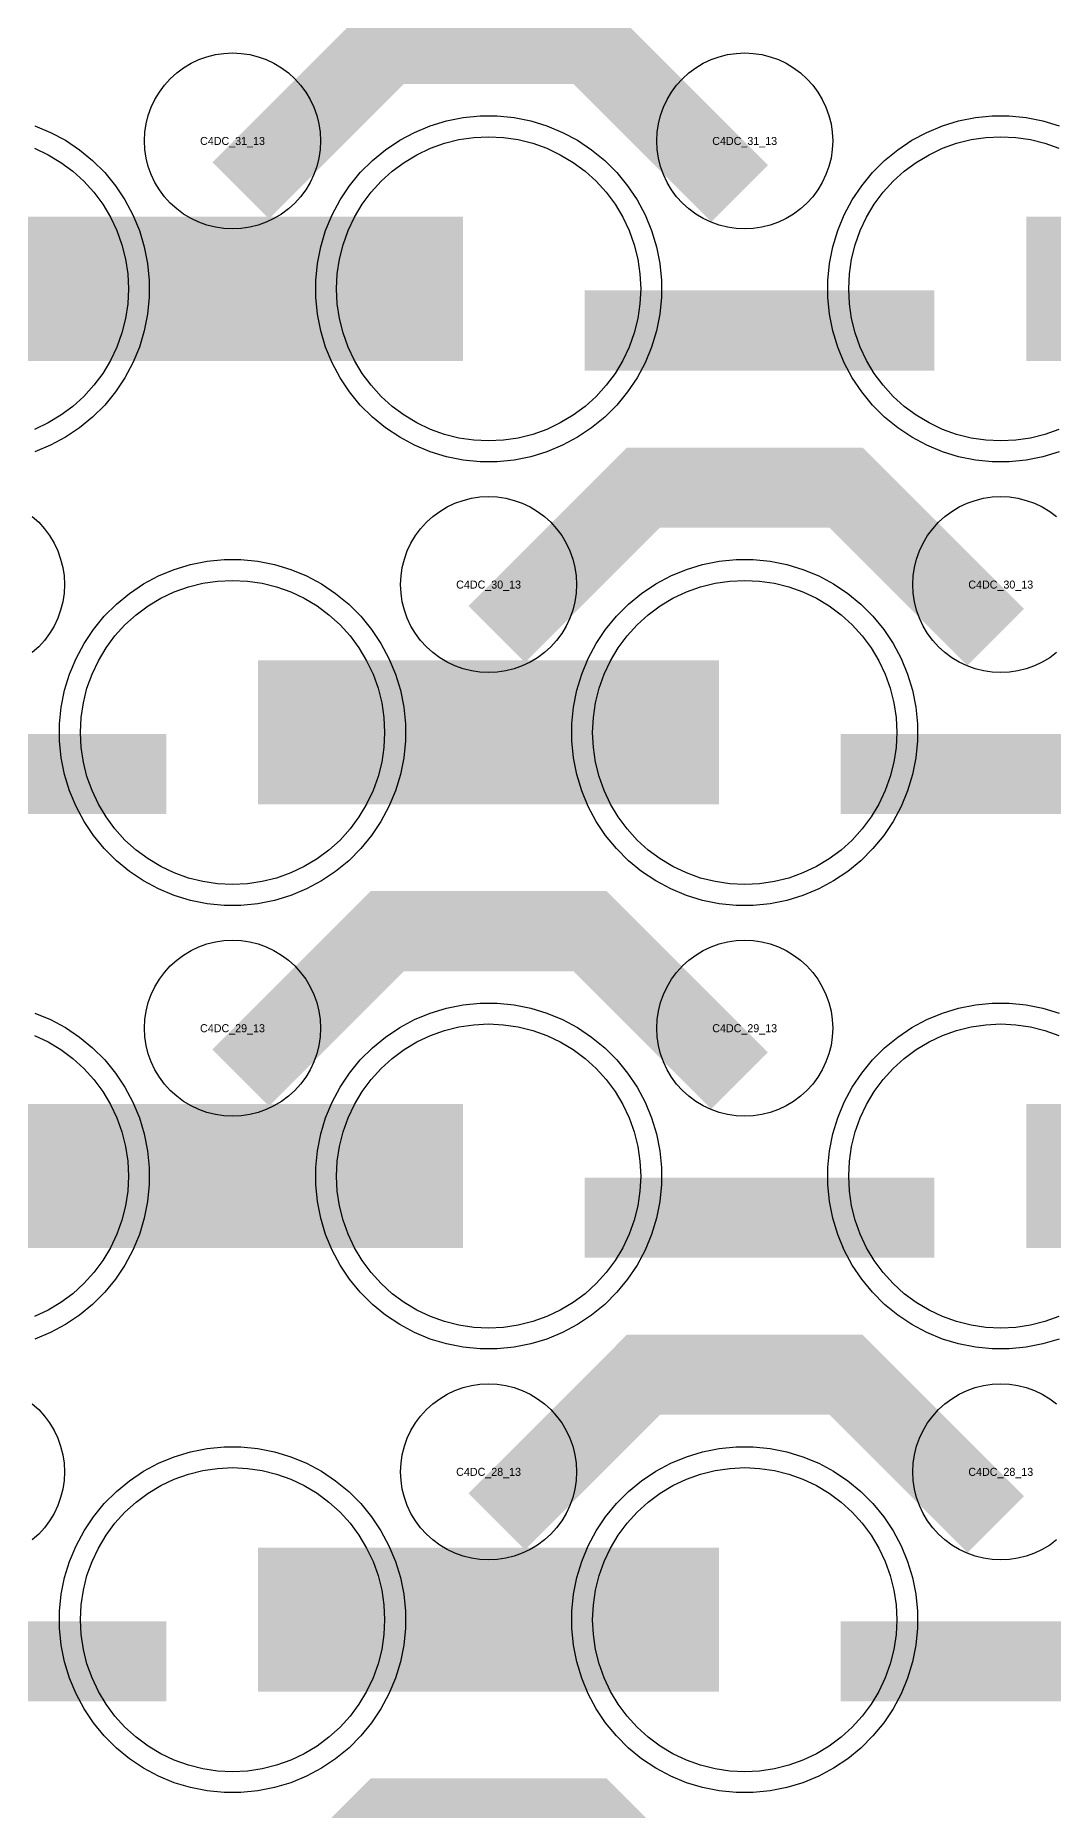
# Model space of a CAD drawing. Extents: x -11880 to 11880, y -14992 to 14992.
# Drawn here: x -7902 to -7584, y -11019 to -10465 of the extents above; entities that cross this region are included whole.
import ezdxf
from ezdxf.enums import TextEntityAlignment as Align

# ---------------------------------------------------------------- set-up
doc = ezdxf.new("R2010")
doc.units = 0
doc.header["$MEASUREMENT"] = 0
for name, color, linetype in [('GDS_775_DT_237', 138, 'CONTINUOUS'), ('RDL1_FS', 34, 'CONTINUOUS'), ('RDL_BS', 160, 'CONTINUOUS')]:
    doc.layers.add(name, color=color, linetype=linetype)

msp = doc.modelspace()

# ---------------------------------------------------------------- linework, layer by layer
at = {"layer": 'RDL1_FS', "color": 240, "true_color": 0xed1f24}
for points in [[(-7901.819, -10500.188), (-7897.605, -10502.18), (-7893.605, -10504.578), (-7889.86, -10507.356), (-7886.406, -10510.486), (-7883.276, -10513.94), (-7880.498, -10517.685), (-7878.1, -10521.685), (-7876.108, -10525.899), (-7874.536, -10530.289), (-7873.404, -10534.812), (-7872.72, -10539.423), (-7872.491, -10544.08), (-7872.72, -10548.737), (-7873.404, -10553.348), (-7874.536, -10557.871), (-7876.108, -10562.261), (-7878.1, -10566.475), (-7880.498, -10570.475), (-7883.276, -10574.22), (-7886.406, -10577.674), (-7889.86, -10580.804), (-7893.605, -10583.582), (-7897.605, -10585.98), (-7901.819, -10587.972)], [(-7581.819, -10587.972), (-7586.209, -10589.544), (-7590.732, -10590.676), (-7595.343, -10591.36), (-7600, -10591.589), (-7604.657, -10591.36), (-7609.268, -10590.676), (-7613.791, -10589.544), (-7618.181, -10587.972), (-7622.395, -10585.98), (-7626.395, -10583.582), (-7630.14, -10580.804), (-7633.594, -10577.674), (-7636.724, -10574.22), (-7639.502, -10570.475), (-7641.9, -10566.475), (-7643.892, -10562.261), (-7645.464, -10557.871), (-7646.596, -10553.348), (-7647.28, -10548.737), (-7647.509, -10544.08), (-7647.28, -10539.423), (-7646.596, -10534.812), (-7645.464, -10530.289), (-7643.892, -10525.899), (-7641.9, -10521.685), (-7639.502, -10517.685), (-7636.724, -10513.94), (-7633.594, -10510.486), (-7630.14, -10507.356), (-7626.395, -10504.578), (-7622.395, -10502.18), (-7618.181, -10500.188), (-7613.791, -10498.616), (-7609.268, -10497.484), (-7604.657, -10496.8), (-7600, -10496.571), (-7595.343, -10496.8), (-7590.732, -10497.484), (-7586.209, -10498.616), (-7581.819, -10500.188)]]:
    msp.add_lwpolyline(points, dxfattribs=at)
for points in [[(-7760, -10591.589), (-7764.657, -10591.36), (-7769.268, -10590.676), (-7773.791, -10589.544), (-7778.181, -10587.972), (-7782.395, -10585.98), (-7786.395, -10583.582), (-7790.14, -10580.804), (-7793.594, -10577.674), (-7796.724, -10574.22), (-7799.502, -10570.475), (-7801.9, -10566.475), (-7803.892, -10562.261), (-7805.464, -10557.871), (-7806.596, -10553.348), (-7807.28, -10548.737), (-7807.509, -10544.08), (-7807.28, -10539.423), (-7806.596, -10534.812), (-7805.464, -10530.289), (-7803.892, -10525.899), (-7801.9, -10521.685), (-7799.502, -10517.685), (-7796.724, -10513.94), (-7793.594, -10510.486), (-7790.14, -10507.356), (-7786.395, -10504.578), (-7782.395, -10502.18), (-7778.181, -10500.188), (-7773.791, -10498.616), (-7769.268, -10497.484), (-7764.657, -10496.8), (-7760, -10496.571), (-7755.343, -10496.8), (-7750.732, -10497.484), (-7746.209, -10498.616), (-7741.819, -10500.188), (-7737.605, -10502.18), (-7733.605, -10504.578), (-7729.86, -10507.356), (-7726.406, -10510.486), (-7723.276, -10513.94), (-7720.498, -10517.685), (-7718.1, -10521.685), (-7716.108, -10525.899), (-7714.536, -10530.289), (-7713.404, -10534.812), (-7712.72, -10539.423), (-7712.491, -10544.08), (-7712.72, -10548.737), (-7713.404, -10553.348), (-7714.536, -10557.871), (-7716.108, -10562.261), (-7718.1, -10566.475), (-7720.498, -10570.475), (-7723.276, -10574.22), (-7726.406, -10577.674), (-7729.86, -10580.804), (-7733.605, -10583.582), (-7737.605, -10585.98), (-7741.819, -10587.972), (-7746.209, -10589.544), (-7750.732, -10590.676), (-7755.343, -10591.36)], [(-7840, -11007.279), (-7844.657, -11007.05), (-7849.268, -11006.366), (-7853.791, -11005.234), (-7858.181, -11003.662), (-7862.395, -11001.67), (-7866.395, -10999.272), (-7870.14, -10996.494), (-7873.594, -10993.364), (-7876.724, -10989.91), (-7879.502, -10986.165), (-7881.9, -10982.165), (-7883.892, -10977.951), (-7885.464, -10973.561), (-7886.596, -10969.038), (-7887.28, -10964.427), (-7887.509, -10959.77), (-7887.28, -10955.113), (-7886.596, -10950.502), (-7885.464, -10945.979), (-7883.892, -10941.589), (-7881.9, -10937.375), (-7879.502, -10933.375), (-7876.724, -10929.63), (-7873.594, -10926.176), (-7870.14, -10923.046), (-7866.395, -10920.268), (-7862.395, -10917.87), (-7858.181, -10915.878), (-7853.791, -10914.306), (-7849.268, -10913.174), (-7844.657, -10912.49), (-7840, -10912.261), (-7835.343, -10912.49), (-7830.732, -10913.174), (-7826.209, -10914.306), (-7821.819, -10915.878), (-7817.605, -10917.87), (-7813.605, -10920.268), (-7809.86, -10923.046), (-7806.406, -10926.176), (-7803.276, -10929.63), (-7800.498, -10933.375), (-7798.1, -10937.375), (-7796.108, -10941.589), (-7794.536, -10945.979), (-7793.404, -10950.502), (-7792.72, -10955.113), (-7792.491, -10959.77), (-7792.72, -10964.427), (-7793.404, -10969.038), (-7794.536, -10973.561), (-7796.108, -10977.951), (-7798.1, -10982.165), (-7800.498, -10986.165), (-7803.276, -10989.91), (-7806.406, -10993.364), (-7809.86, -10996.494), (-7813.605, -10999.272), (-7817.605, -11001.67), (-7821.819, -11003.662), (-7826.209, -11005.234), (-7830.732, -11006.366), (-7835.343, -11007.05)], [(-7680, -11007.279), (-7684.657, -11007.05), (-7689.268, -11006.366), (-7693.791, -11005.234), (-7698.181, -11003.662), (-7702.395, -11001.67), (-7706.395, -10999.272), (-7710.14, -10996.494), (-7713.594, -10993.364), (-7716.724, -10989.91), (-7719.502, -10986.165), (-7721.9, -10982.165), (-7723.892, -10977.951), (-7725.464, -10973.561), (-7726.596, -10969.038), (-7727.28, -10964.427), (-7727.509, -10959.77), (-7727.28, -10955.113), (-7726.596, -10950.502), (-7725.464, -10945.979), (-7723.892, -10941.589), (-7721.9, -10937.375), (-7719.502, -10933.375), (-7716.724, -10929.63), (-7713.594, -10926.176), (-7710.14, -10923.046), (-7706.395, -10920.268), (-7702.395, -10917.87), (-7698.181, -10915.878), (-7693.791, -10914.306), (-7689.268, -10913.174), (-7684.657, -10912.49), (-7680, -10912.261), (-7675.343, -10912.49), (-7670.732, -10913.174), (-7666.209, -10914.306), (-7661.819, -10915.878), (-7657.605, -10917.87), (-7653.605, -10920.268), (-7649.86, -10923.046), (-7646.406, -10926.176), (-7643.276, -10929.63), (-7640.498, -10933.375), (-7638.1, -10937.375), (-7636.108, -10941.589), (-7634.536, -10945.979), (-7633.404, -10950.502), (-7632.72, -10955.113), (-7632.491, -10959.77), (-7632.72, -10964.427), (-7633.404, -10969.038), (-7634.536, -10973.561), (-7636.108, -10977.951), (-7638.1, -10982.165), (-7640.498, -10986.165), (-7643.276, -10989.91), (-7646.406, -10993.364), (-7649.86, -10996.494), (-7653.605, -10999.272), (-7657.605, -11001.67), (-7661.819, -11003.662), (-7666.209, -11005.234), (-7670.732, -11006.366), (-7675.343, -11007.05)]]:
    msp.add_lwpolyline(points, close=True, dxfattribs=at)
for points in [[(-7911.998, -10544.08, 45, 45, 0), (-7839.998, -10544.08, 45, 45, 0)], [(-7839.998, -10544.08, 45, 45, 0), (-7767.998, -10544.08, 45, 45, 0)], [(-7591.998, -10544.08, 45, 45, 0), (-7519.998, -10544.08, 45, 45, 0)], [(-7831.998, -10959.77, 45, 45, 0), (-7759.998, -10959.77, 45, 45, 0)], [(-7759.998, -10959.77, 45, 45, 0), (-7687.998, -10959.77, 45, 45, 0)]]:
    msp.add_lwpolyline(points, format="xyseb", dxfattribs=at)
at = {"layer": 'RDL1_FS'}
for points in [[(-7840, -10730.149), (-7844.657, -10729.92), (-7849.268, -10729.236), (-7853.791, -10728.104), (-7858.181, -10726.532), (-7862.395, -10724.54), (-7866.395, -10722.142), (-7870.14, -10719.364), (-7873.594, -10716.234), (-7876.724, -10712.78), (-7879.502, -10709.035), (-7881.9, -10705.035), (-7883.892, -10700.821), (-7885.464, -10696.431), (-7886.596, -10691.908), (-7887.28, -10687.297), (-7887.509, -10682.64), (-7887.28, -10677.983), (-7886.596, -10673.372), (-7885.464, -10668.849), (-7883.892, -10664.459), (-7881.9, -10660.245), (-7879.502, -10656.245), (-7876.724, -10652.5), (-7873.594, -10649.046), (-7870.14, -10645.916), (-7866.395, -10643.138), (-7862.395, -10640.74), (-7858.181, -10638.748), (-7853.791, -10637.176), (-7849.268, -10636.044), (-7844.657, -10635.36), (-7840, -10635.131), (-7835.343, -10635.36), (-7830.732, -10636.044), (-7826.209, -10637.176), (-7821.819, -10638.748), (-7817.605, -10640.74), (-7813.605, -10643.138), (-7809.86, -10645.916), (-7806.406, -10649.046), (-7803.276, -10652.5), (-7800.498, -10656.245), (-7798.1, -10660.245), (-7796.108, -10664.459), (-7794.536, -10668.849), (-7793.404, -10673.372), (-7792.72, -10677.983), (-7792.491, -10682.64), (-7792.72, -10687.297), (-7793.404, -10691.908), (-7794.536, -10696.431), (-7796.108, -10700.821), (-7798.1, -10705.035), (-7800.498, -10709.035), (-7803.276, -10712.78), (-7806.406, -10716.234), (-7809.86, -10719.364), (-7813.605, -10722.142), (-7817.605, -10724.54), (-7821.819, -10726.532), (-7826.209, -10728.104), (-7830.732, -10729.236), (-7835.343, -10729.92)], [(-7680, -10730.149), (-7684.657, -10729.92), (-7689.268, -10729.236), (-7693.791, -10728.104), (-7698.181, -10726.532), (-7702.395, -10724.54), (-7706.395, -10722.142), (-7710.14, -10719.364), (-7713.594, -10716.234), (-7716.724, -10712.78), (-7719.502, -10709.035), (-7721.9, -10705.035), (-7723.892, -10700.821), (-7725.464, -10696.431), (-7726.596, -10691.908), (-7727.28, -10687.297), (-7727.509, -10682.64), (-7727.28, -10677.983), (-7726.596, -10673.372), (-7725.464, -10668.849), (-7723.892, -10664.459), (-7721.9, -10660.245), (-7719.502, -10656.245), (-7716.724, -10652.5), (-7713.594, -10649.046), (-7710.14, -10645.916), (-7706.395, -10643.138), (-7702.395, -10640.74), (-7698.181, -10638.748), (-7693.791, -10637.176), (-7689.268, -10636.044), (-7684.657, -10635.36), (-7680, -10635.131), (-7675.343, -10635.36), (-7670.732, -10636.044), (-7666.209, -10637.176), (-7661.819, -10638.748), (-7657.605, -10640.74), (-7653.605, -10643.138), (-7649.86, -10645.916), (-7646.406, -10649.046), (-7643.276, -10652.5), (-7640.498, -10656.245), (-7638.1, -10660.245), (-7636.108, -10664.459), (-7634.536, -10668.849), (-7633.404, -10673.372), (-7632.72, -10677.983), (-7632.491, -10682.64), (-7632.72, -10687.297), (-7633.404, -10691.908), (-7634.536, -10696.431), (-7636.108, -10700.821), (-7638.1, -10705.035), (-7640.498, -10709.035), (-7643.276, -10712.78), (-7646.406, -10716.234), (-7649.86, -10719.364), (-7653.605, -10722.142), (-7657.605, -10724.54), (-7661.819, -10726.532), (-7666.209, -10728.104), (-7670.732, -10729.236), (-7675.343, -10729.92)], [(-7760, -10868.714), (-7764.657, -10868.485), (-7769.268, -10867.801), (-7773.791, -10866.669), (-7778.181, -10865.097), (-7782.395, -10863.105), (-7786.395, -10860.707), (-7790.14, -10857.929), (-7793.594, -10854.799), (-7796.724, -10851.345), (-7799.502, -10847.6), (-7801.9, -10843.6), (-7803.892, -10839.386), (-7805.464, -10834.996), (-7806.596, -10830.473), (-7807.28, -10825.862), (-7807.509, -10821.205), (-7807.28, -10816.548), (-7806.596, -10811.937), (-7805.464, -10807.414), (-7803.892, -10803.024), (-7801.9, -10798.81), (-7799.502, -10794.81), (-7796.724, -10791.065), (-7793.594, -10787.611), (-7790.14, -10784.481), (-7786.395, -10781.703), (-7782.395, -10779.305), (-7778.181, -10777.313), (-7773.791, -10775.741), (-7769.268, -10774.609), (-7764.657, -10773.925), (-7760, -10773.696), (-7755.343, -10773.925), (-7750.732, -10774.609), (-7746.209, -10775.741), (-7741.819, -10777.313), (-7737.605, -10779.305), (-7733.605, -10781.703), (-7729.86, -10784.481), (-7726.406, -10787.611), (-7723.276, -10791.065), (-7720.498, -10794.81), (-7718.1, -10798.81), (-7716.108, -10803.024), (-7714.536, -10807.414), (-7713.404, -10811.937), (-7712.72, -10816.548), (-7712.491, -10821.205), (-7712.72, -10825.862), (-7713.404, -10830.473), (-7714.536, -10834.996), (-7716.108, -10839.386), (-7718.1, -10843.6), (-7720.498, -10847.6), (-7723.276, -10851.345), (-7726.406, -10854.799), (-7729.86, -10857.929), (-7733.605, -10860.707), (-7737.605, -10863.105), (-7741.819, -10865.097), (-7746.209, -10866.669), (-7750.732, -10867.801), (-7755.343, -10868.485)]]:
    msp.add_lwpolyline(points, close=True, dxfattribs=at)
for points in [[(-7831.998, -10682.64, 45, 45, 0), (-7759.998, -10682.64, 45, 45, 0)], [(-7759.998, -10682.64, 45, 45, 0), (-7687.998, -10682.64, 45, 45, 0)], [(-7911.998, -10821.205, 45, 45, 0), (-7839.998, -10821.205, 45, 45, 0)], [(-7839.998, -10821.205, 45, 45, 0), (-7767.998, -10821.205, 45, 45, 0)], [(-7591.998, -10821.205, 45, 45, 0), (-7519.998, -10821.205, 45, 45, 0)]]:
    msp.add_lwpolyline(points, format="xyseb", dxfattribs=at)
for points in [[(-7901.819, -10777.313), (-7897.605, -10779.305), (-7893.605, -10781.703), (-7889.86, -10784.481), (-7886.406, -10787.611), (-7883.276, -10791.065), (-7880.498, -10794.81), (-7878.1, -10798.81), (-7876.108, -10803.024), (-7874.536, -10807.414), (-7873.404, -10811.937), (-7872.72, -10816.548), (-7872.491, -10821.205), (-7872.72, -10825.862), (-7873.404, -10830.473), (-7874.536, -10834.996), (-7876.108, -10839.386), (-7878.1, -10843.6), (-7880.498, -10847.6), (-7883.276, -10851.345), (-7886.406, -10854.799), (-7889.86, -10857.929), (-7893.605, -10860.707), (-7897.605, -10863.105), (-7901.819, -10865.097)], [(-7581.819, -10865.097), (-7586.209, -10866.669), (-7590.732, -10867.801), (-7595.343, -10868.485), (-7600, -10868.714), (-7604.657, -10868.485), (-7609.268, -10867.801), (-7613.791, -10866.669), (-7618.181, -10865.097), (-7622.395, -10863.105), (-7626.395, -10860.707), (-7630.14, -10857.929), (-7633.594, -10854.799), (-7636.724, -10851.345), (-7639.502, -10847.6), (-7641.9, -10843.6), (-7643.892, -10839.386), (-7645.464, -10834.996), (-7646.596, -10830.473), (-7647.28, -10825.862), (-7647.509, -10821.205), (-7647.28, -10816.548), (-7646.596, -10811.937), (-7645.464, -10807.414), (-7643.892, -10803.024), (-7641.9, -10798.81), (-7639.502, -10794.81), (-7636.724, -10791.065), (-7633.594, -10787.611), (-7630.14, -10784.481), (-7626.395, -10781.703), (-7622.395, -10779.305), (-7618.181, -10777.313), (-7613.791, -10775.741), (-7609.268, -10774.609), (-7604.657, -10773.925), (-7600, -10773.696), (-7595.343, -10773.925), (-7590.732, -10774.609), (-7586.209, -10775.741), (-7581.819, -10777.313)]]:
    msp.add_lwpolyline(points, dxfattribs=at)
at = {"layer": 'RDL_BS'}
for points in [[(-7837.438, -10513.394, 25, 25, 0), (-7791.623, -10467.579, 25, 25, 0), (-7758.07, -10467.579, 25, 25, 0)], [(-7681.599, -10514.293, 25, 25, 0), (-7728.313, -10467.579, 25, 25, 0), (-7758.071, -10467.579, 25, 25, 0)], [(-7757.438, -10651.954, 25, 25, 0), (-7711.623, -10606.139, 25, 25, 0), (-7678.07, -10606.139, 25, 25, 0)], [(-7601.599, -10652.853, 25, 25, 0), (-7648.313, -10606.139, 25, 25, 0), (-7678.071, -10606.139, 25, 25, 0)], [(-7969.984, -10695.653, 25, 25, 0), (-7860.719, -10695.653, 25, 25, 0)], [(-7649.984, -10695.653, 25, 25, 0), (-7540.719, -10695.653, 25, 25, 0)], [(-7837.438, -10790.519, 25, 25, 0), (-7791.623, -10744.704, 25, 25, 0), (-7758.07, -10744.704, 25, 25, 0)], [(-7681.599, -10791.418, 25, 25, 0), (-7728.313, -10744.704, 25, 25, 0), (-7758.071, -10744.704, 25, 25, 0)], [(-7729.984, -10834.218, 25, 25, 0), (-7620.719, -10834.218, 25, 25, 0)], [(-7757.438, -10929.084, 25, 25, 0), (-7711.623, -10883.269, 25, 25, 0), (-7678.07, -10883.269, 25, 25, 0)], [(-7601.599, -10929.983, 25, 25, 0), (-7648.313, -10883.269, 25, 25, 0), (-7678.071, -10883.269, 25, 25, 0)], [(-7837.438, -11067.649, 25, 25, 0), (-7791.623, -11021.834, 25, 25, 0), (-7758.07, -11021.834, 25, 25, 0)], [(-7681.599, -11068.548, 25, 25, 0), (-7728.313, -11021.834, 25, 25, 0), (-7758.071, -11021.834, 25, 25, 0)]]:
    msp.add_lwpolyline(points, format="xyseb", dxfattribs=at)
for points in [[(-7840, -10525.386), (-7842.693, -10525.254), (-7845.365, -10524.858), (-7847.984, -10524.201), (-7850.519, -10523.294), (-7852.956, -10522.142), (-7855.28, -10520.749), (-7857.443, -10519.146), (-7859.442, -10517.334), (-7861.254, -10515.335), (-7862.857, -10513.172), (-7864.25, -10510.848), (-7865.402, -10508.411), (-7866.309, -10505.876), (-7866.966, -10503.257), (-7867.362, -10500.585), (-7867.494, -10497.892), (-7867.362, -10495.199), (-7866.966, -10492.527), (-7866.309, -10489.908), (-7865.402, -10487.373), (-7864.25, -10484.936), (-7862.857, -10482.612), (-7861.254, -10480.449), (-7859.442, -10478.45), (-7857.443, -10476.638), (-7855.28, -10475.035), (-7852.956, -10473.642), (-7850.519, -10472.49), (-7847.984, -10471.583), (-7845.365, -10470.926), (-7842.693, -10470.53), (-7840, -10470.398), (-7837.307, -10470.53), (-7834.635, -10470.926), (-7832.016, -10471.583), (-7829.481, -10472.49), (-7827.044, -10473.642), (-7824.72, -10475.035), (-7822.557, -10476.638), (-7820.558, -10478.45), (-7818.746, -10480.449), (-7817.143, -10482.612), (-7815.75, -10484.936), (-7814.598, -10487.373), (-7813.691, -10489.908), (-7813.034, -10492.527), (-7812.638, -10495.199), (-7812.506, -10497.892), (-7812.638, -10500.585), (-7813.034, -10503.257), (-7813.691, -10505.876), (-7814.598, -10508.411), (-7815.75, -10510.848), (-7817.143, -10513.172), (-7818.746, -10515.335), (-7820.558, -10517.334), (-7822.557, -10519.146), (-7824.72, -10520.749), (-7827.044, -10522.142), (-7829.481, -10523.294), (-7832.016, -10524.201), (-7834.635, -10524.858), (-7837.307, -10525.254)], [(-7680, -10525.386), (-7682.693, -10525.254), (-7685.365, -10524.858), (-7687.984, -10524.201), (-7690.519, -10523.294), (-7692.956, -10522.142), (-7695.28, -10520.749), (-7697.443, -10519.146), (-7699.442, -10517.334), (-7701.254, -10515.335), (-7702.857, -10513.172), (-7704.25, -10510.848), (-7705.402, -10508.411), (-7706.309, -10505.876), (-7706.966, -10503.257), (-7707.362, -10500.585), (-7707.494, -10497.892), (-7707.362, -10495.199), (-7706.966, -10492.527), (-7706.309, -10489.908), (-7705.402, -10487.373), (-7704.25, -10484.936), (-7702.857, -10482.612), (-7701.254, -10480.449), (-7699.442, -10478.45), (-7697.443, -10476.638), (-7695.28, -10475.035), (-7692.956, -10473.642), (-7690.519, -10472.49), (-7687.984, -10471.583), (-7685.365, -10470.926), (-7682.693, -10470.53), (-7680, -10470.398), (-7677.307, -10470.53), (-7674.635, -10470.926), (-7672.016, -10471.583), (-7669.481, -10472.49), (-7667.044, -10473.642), (-7664.72, -10475.035), (-7662.557, -10476.638), (-7660.558, -10478.45), (-7658.746, -10480.449), (-7657.143, -10482.612), (-7655.75, -10484.936), (-7654.598, -10487.373), (-7653.691, -10489.908), (-7653.034, -10492.527), (-7652.638, -10495.199), (-7652.506, -10497.892), (-7652.638, -10500.585), (-7653.034, -10503.257), (-7653.691, -10505.876), (-7654.598, -10508.411), (-7655.75, -10510.848), (-7657.143, -10513.172), (-7658.746, -10515.335), (-7660.558, -10517.334), (-7662.557, -10519.146), (-7664.72, -10520.749), (-7667.044, -10522.142), (-7669.481, -10523.294), (-7672.016, -10524.201), (-7674.635, -10524.858), (-7677.307, -10525.254)], [(-7760, -10663.946), (-7762.693, -10663.814), (-7765.365, -10663.418), (-7767.984, -10662.761), (-7770.519, -10661.854), (-7772.956, -10660.702), (-7775.28, -10659.309), (-7777.443, -10657.706), (-7779.442, -10655.894), (-7781.254, -10653.895), (-7782.857, -10651.732), (-7784.25, -10649.408), (-7785.402, -10646.971), (-7786.309, -10644.436), (-7786.966, -10641.817), (-7787.362, -10639.145), (-7787.494, -10636.452), (-7787.362, -10633.759), (-7786.966, -10631.087), (-7786.309, -10628.468), (-7785.402, -10625.933), (-7784.25, -10623.496), (-7782.857, -10621.172), (-7781.254, -10619.009), (-7779.442, -10617.01), (-7777.443, -10615.198), (-7775.28, -10613.595), (-7772.956, -10612.202), (-7770.519, -10611.05), (-7767.984, -10610.143), (-7765.365, -10609.486), (-7762.693, -10609.09), (-7760, -10608.958), (-7757.307, -10609.09), (-7754.635, -10609.486), (-7752.016, -10610.143), (-7749.481, -10611.05), (-7747.044, -10612.202), (-7744.72, -10613.595), (-7742.557, -10615.198), (-7740.558, -10617.01), (-7738.746, -10619.009), (-7737.143, -10621.172), (-7735.75, -10623.496), (-7734.598, -10625.933), (-7733.691, -10628.468), (-7733.034, -10631.087), (-7732.638, -10633.759), (-7732.506, -10636.452), (-7732.638, -10639.145), (-7733.034, -10641.817), (-7733.691, -10644.436), (-7734.598, -10646.971), (-7735.75, -10649.408), (-7737.143, -10651.732), (-7738.746, -10653.895), (-7740.558, -10655.894), (-7742.557, -10657.706), (-7744.72, -10659.309), (-7747.044, -10660.702), (-7749.481, -10661.854), (-7752.016, -10662.761), (-7754.635, -10663.418), (-7757.307, -10663.814)], [(-7842.644, -10736.64), (-7847.938, -10736.123), (-7853.165, -10735.077), (-7858.205, -10733.546), (-7863.115, -10731.515), (-7867.777, -10729.023), (-7872.191, -10726.076), (-7876.292, -10722.714), (-7880.074, -10718.932), (-7883.436, -10714.831), (-7886.383, -10710.417), (-7888.875, -10705.755), (-7890.906, -10700.845), (-7892.437, -10695.805), (-7893.483, -10690.578), (-7894, -10685.284), (-7894, -10679.996), (-7893.483, -10674.702), (-7892.437, -10669.475), (-7890.906, -10664.435), (-7888.875, -10659.525), (-7886.383, -10654.863), (-7883.436, -10650.449), (-7880.074, -10646.348), (-7876.292, -10642.566), (-7872.191, -10639.204), (-7867.777, -10636.257), (-7863.115, -10633.765), (-7858.205, -10631.734), (-7853.165, -10630.203), (-7847.938, -10629.157), (-7842.644, -10628.64), (-7837.356, -10628.64), (-7832.062, -10629.157), (-7826.835, -10630.203), (-7821.795, -10631.734), (-7816.885, -10633.765), (-7812.223, -10636.257), (-7807.809, -10639.204), (-7803.708, -10642.566), (-7799.926, -10646.348), (-7796.564, -10650.449), (-7793.617, -10654.863), (-7791.125, -10659.525), (-7789.094, -10664.435), (-7787.563, -10669.475), (-7786.517, -10674.702), (-7786, -10679.996), (-7786, -10685.284), (-7786.517, -10690.578), (-7787.563, -10695.805), (-7789.094, -10700.845), (-7791.125, -10705.755), (-7793.617, -10710.417), (-7796.564, -10714.831), (-7799.926, -10718.932), (-7803.708, -10722.714), (-7807.809, -10726.076), (-7812.223, -10729.023), (-7816.885, -10731.515), (-7821.795, -10733.546), (-7826.835, -10735.077), (-7832.062, -10736.123), (-7837.356, -10736.64)], [(-7682.644, -10736.64), (-7687.938, -10736.123), (-7693.165, -10735.077), (-7698.205, -10733.546), (-7703.115, -10731.515), (-7707.777, -10729.023), (-7712.191, -10726.076), (-7716.292, -10722.714), (-7720.074, -10718.932), (-7723.436, -10714.831), (-7726.383, -10710.417), (-7728.875, -10705.755), (-7730.906, -10700.845), (-7732.437, -10695.805), (-7733.483, -10690.578), (-7734, -10685.284), (-7734, -10679.996), (-7733.483, -10674.702), (-7732.437, -10669.475), (-7730.906, -10664.435), (-7728.875, -10659.525), (-7726.383, -10654.863), (-7723.436, -10650.449), (-7720.074, -10646.348), (-7716.292, -10642.566), (-7712.191, -10639.204), (-7707.777, -10636.257), (-7703.115, -10633.765), (-7698.205, -10631.734), (-7693.165, -10630.203), (-7687.938, -10629.157), (-7682.644, -10628.64), (-7677.356, -10628.64), (-7672.062, -10629.157), (-7666.835, -10630.203), (-7661.795, -10631.734), (-7656.885, -10633.765), (-7652.223, -10636.257), (-7647.809, -10639.204), (-7643.708, -10642.566), (-7639.926, -10646.348), (-7636.564, -10650.449), (-7633.617, -10654.863), (-7631.125, -10659.525), (-7629.094, -10664.435), (-7627.563, -10669.475), (-7626.517, -10674.702), (-7626, -10679.996), (-7626, -10685.284), (-7626.517, -10690.578), (-7627.563, -10695.805), (-7629.094, -10700.845), (-7631.125, -10705.755), (-7633.617, -10710.417), (-7636.564, -10714.831), (-7639.926, -10718.932), (-7643.708, -10722.714), (-7647.809, -10726.076), (-7652.223, -10729.023), (-7656.885, -10731.515), (-7661.795, -10733.546), (-7666.835, -10735.077), (-7672.062, -10736.123), (-7677.356, -10736.64)], [(-7840, -10802.511), (-7842.693, -10802.379), (-7845.365, -10801.983), (-7847.984, -10801.326), (-7850.519, -10800.419), (-7852.956, -10799.267), (-7855.28, -10797.874), (-7857.443, -10796.271), (-7859.442, -10794.459), (-7861.254, -10792.46), (-7862.857, -10790.297), (-7864.25, -10787.973), (-7865.402, -10785.536), (-7866.309, -10783.001), (-7866.966, -10780.382), (-7867.362, -10777.71), (-7867.494, -10775.017), (-7867.362, -10772.324), (-7866.966, -10769.652), (-7866.309, -10767.033), (-7865.402, -10764.498), (-7864.25, -10762.061), (-7862.857, -10759.737), (-7861.254, -10757.574), (-7859.442, -10755.575), (-7857.443, -10753.763), (-7855.28, -10752.16), (-7852.956, -10750.767), (-7850.519, -10749.615), (-7847.984, -10748.708), (-7845.365, -10748.051), (-7842.693, -10747.655), (-7840, -10747.523), (-7837.307, -10747.655), (-7834.635, -10748.051), (-7832.016, -10748.708), (-7829.481, -10749.615), (-7827.044, -10750.767), (-7824.72, -10752.16), (-7822.557, -10753.763), (-7820.558, -10755.575), (-7818.746, -10757.574), (-7817.143, -10759.737), (-7815.75, -10762.061), (-7814.598, -10764.498), (-7813.691, -10767.033), (-7813.034, -10769.652), (-7812.638, -10772.324), (-7812.506, -10775.017), (-7812.638, -10777.71), (-7813.034, -10780.382), (-7813.691, -10783.001), (-7814.598, -10785.536), (-7815.75, -10787.973), (-7817.143, -10790.297), (-7818.746, -10792.46), (-7820.558, -10794.459), (-7822.557, -10796.271), (-7824.72, -10797.874), (-7827.044, -10799.267), (-7829.481, -10800.419), (-7832.016, -10801.326), (-7834.635, -10801.983), (-7837.307, -10802.379)], [(-7680, -10802.511), (-7682.693, -10802.379), (-7685.365, -10801.983), (-7687.984, -10801.326), (-7690.519, -10800.419), (-7692.956, -10799.267), (-7695.28, -10797.874), (-7697.443, -10796.271), (-7699.442, -10794.459), (-7701.254, -10792.46), (-7702.857, -10790.297), (-7704.25, -10787.973), (-7705.402, -10785.536), (-7706.309, -10783.001), (-7706.966, -10780.382), (-7707.362, -10777.71), (-7707.494, -10775.017), (-7707.362, -10772.324), (-7706.966, -10769.652), (-7706.309, -10767.033), (-7705.402, -10764.498), (-7704.25, -10762.061), (-7702.857, -10759.737), (-7701.254, -10757.574), (-7699.442, -10755.575), (-7697.443, -10753.763), (-7695.28, -10752.16), (-7692.956, -10750.767), (-7690.519, -10749.615), (-7687.984, -10748.708), (-7685.365, -10748.051), (-7682.693, -10747.655), (-7680, -10747.523), (-7677.307, -10747.655), (-7674.635, -10748.051), (-7672.016, -10748.708), (-7669.481, -10749.615), (-7667.044, -10750.767), (-7664.72, -10752.16), (-7662.557, -10753.763), (-7660.558, -10755.575), (-7658.746, -10757.574), (-7657.143, -10759.737), (-7655.75, -10762.061), (-7654.598, -10764.498), (-7653.691, -10767.033), (-7653.034, -10769.652), (-7652.638, -10772.324), (-7652.506, -10775.017), (-7652.638, -10777.71), (-7653.034, -10780.382), (-7653.691, -10783.001), (-7654.598, -10785.536), (-7655.75, -10787.973), (-7657.143, -10790.297), (-7658.746, -10792.46), (-7660.558, -10794.459), (-7662.557, -10796.271), (-7664.72, -10797.874), (-7667.044, -10799.267), (-7669.481, -10800.419), (-7672.016, -10801.326), (-7674.635, -10801.983), (-7677.307, -10802.379)], [(-7762.644, -10875.205), (-7767.938, -10874.688), (-7773.165, -10873.642), (-7778.205, -10872.111), (-7783.115, -10870.08), (-7787.777, -10867.588), (-7792.191, -10864.641), (-7796.292, -10861.279), (-7800.074, -10857.497), (-7803.436, -10853.396), (-7806.383, -10848.982), (-7808.875, -10844.32), (-7810.906, -10839.41), (-7812.437, -10834.37), (-7813.483, -10829.143), (-7814, -10823.849), (-7814, -10818.561), (-7813.483, -10813.267), (-7812.437, -10808.04), (-7810.906, -10803), (-7808.875, -10798.09), (-7806.383, -10793.428), (-7803.436, -10789.014), (-7800.074, -10784.913), (-7796.292, -10781.131), (-7792.191, -10777.769), (-7787.777, -10774.822), (-7783.115, -10772.33), (-7778.205, -10770.299), (-7773.165, -10768.768), (-7767.938, -10767.722), (-7762.644, -10767.205), (-7757.356, -10767.205), (-7752.062, -10767.722), (-7746.835, -10768.768), (-7741.795, -10770.299), (-7736.885, -10772.33), (-7732.223, -10774.822), (-7727.809, -10777.769), (-7723.708, -10781.131), (-7719.926, -10784.913), (-7716.564, -10789.014), (-7713.617, -10793.428), (-7711.125, -10798.09), (-7709.094, -10803), (-7707.563, -10808.04), (-7706.517, -10813.267), (-7706, -10818.561), (-7706, -10823.849), (-7706.517, -10829.143), (-7707.563, -10834.37), (-7709.094, -10839.41), (-7711.125, -10844.32), (-7713.617, -10848.982), (-7716.564, -10853.396), (-7719.926, -10857.497), (-7723.708, -10861.279), (-7727.809, -10864.641), (-7732.223, -10867.588), (-7736.885, -10870.08), (-7741.795, -10872.111), (-7746.835, -10873.642), (-7752.062, -10874.688), (-7757.356, -10875.205)], [(-7760, -10941.076), (-7762.693, -10940.944), (-7765.365, -10940.548), (-7767.984, -10939.891), (-7770.519, -10938.984), (-7772.956, -10937.832), (-7775.28, -10936.439), (-7777.443, -10934.836), (-7779.442, -10933.024), (-7781.254, -10931.025), (-7782.857, -10928.862), (-7784.25, -10926.538), (-7785.402, -10924.101), (-7786.309, -10921.566), (-7786.966, -10918.947), (-7787.362, -10916.275), (-7787.494, -10913.582), (-7787.362, -10910.889), (-7786.966, -10908.217), (-7786.309, -10905.598), (-7785.402, -10903.063), (-7784.25, -10900.626), (-7782.857, -10898.302), (-7781.254, -10896.139), (-7779.442, -10894.14), (-7777.443, -10892.328), (-7775.28, -10890.725), (-7772.956, -10889.332), (-7770.519, -10888.18), (-7767.984, -10887.273), (-7765.365, -10886.616), (-7762.693, -10886.22), (-7760, -10886.088), (-7757.307, -10886.22), (-7754.635, -10886.616), (-7752.016, -10887.273), (-7749.481, -10888.18), (-7747.044, -10889.332), (-7744.72, -10890.725), (-7742.557, -10892.328), (-7740.558, -10894.14), (-7738.746, -10896.139), (-7737.143, -10898.302), (-7735.75, -10900.626), (-7734.598, -10903.063), (-7733.691, -10905.598), (-7733.034, -10908.217), (-7732.638, -10910.889), (-7732.506, -10913.582), (-7732.638, -10916.275), (-7733.034, -10918.947), (-7733.691, -10921.566), (-7734.598, -10924.101), (-7735.75, -10926.538), (-7737.143, -10928.862), (-7738.746, -10931.025), (-7740.558, -10933.024), (-7742.557, -10934.836), (-7744.72, -10936.439), (-7747.044, -10937.832), (-7749.481, -10938.984), (-7752.016, -10939.891), (-7754.635, -10940.548), (-7757.307, -10940.944)]]:
    msp.add_lwpolyline(points, close=True, dxfattribs=at)
at = {"layer": 'RDL_BS', "color": 240, "true_color": 0xed1f24}
for points in [[(-7901.795, -10493.174), (-7896.885, -10495.205), (-7892.223, -10497.697), (-7887.809, -10500.644), (-7883.708, -10504.006), (-7879.926, -10507.788), (-7876.564, -10511.889), (-7873.617, -10516.303), (-7871.125, -10520.965), (-7869.094, -10525.875), (-7867.563, -10530.915), (-7866.517, -10536.142), (-7866, -10541.436), (-7866, -10546.724), (-7866.517, -10552.018), (-7867.563, -10557.245), (-7869.094, -10562.285), (-7871.125, -10567.195), (-7873.617, -10571.857), (-7876.564, -10576.271), (-7879.926, -10580.372), (-7883.708, -10584.154), (-7887.809, -10587.516), (-7892.223, -10590.463), (-7896.885, -10592.955), (-7901.795, -10594.986)], [(-7581.795, -10594.986), (-7586.835, -10596.517), (-7592.062, -10597.563), (-7597.356, -10598.08), (-7602.644, -10598.08), (-7607.938, -10597.563), (-7613.165, -10596.517), (-7618.205, -10594.986), (-7623.115, -10592.955), (-7627.777, -10590.463), (-7632.191, -10587.516), (-7636.292, -10584.154), (-7640.074, -10580.372), (-7643.436, -10576.271), (-7646.383, -10571.857), (-7648.875, -10567.195), (-7650.906, -10562.285), (-7652.437, -10557.245), (-7653.483, -10552.018), (-7654, -10546.724), (-7654, -10541.436), (-7653.483, -10536.142), (-7652.437, -10530.915), (-7650.906, -10525.875), (-7648.875, -10520.965), (-7646.383, -10516.303), (-7643.436, -10511.889), (-7640.074, -10507.788), (-7636.292, -10504.006), (-7632.191, -10500.644), (-7627.777, -10497.697), (-7623.115, -10495.205), (-7618.205, -10493.174), (-7613.165, -10491.643), (-7607.938, -10490.597), (-7602.644, -10490.08), (-7597.356, -10490.08), (-7592.062, -10490.597), (-7586.835, -10491.643), (-7581.795, -10493.174)]]:
    msp.add_lwpolyline(points, dxfattribs=at)
for points in [[(-7762.644, -10598.08), (-7767.938, -10597.563), (-7773.165, -10596.517), (-7778.205, -10594.986), (-7783.115, -10592.955), (-7787.777, -10590.463), (-7792.191, -10587.516), (-7796.292, -10584.154), (-7800.074, -10580.372), (-7803.436, -10576.271), (-7806.383, -10571.857), (-7808.875, -10567.195), (-7810.906, -10562.285), (-7812.437, -10557.245), (-7813.483, -10552.018), (-7814, -10546.724), (-7814, -10541.436), (-7813.483, -10536.142), (-7812.437, -10530.915), (-7810.906, -10525.875), (-7808.875, -10520.965), (-7806.383, -10516.303), (-7803.436, -10511.889), (-7800.074, -10507.788), (-7796.292, -10504.006), (-7792.191, -10500.644), (-7787.777, -10497.697), (-7783.115, -10495.205), (-7778.205, -10493.174), (-7773.165, -10491.643), (-7767.938, -10490.597), (-7762.644, -10490.08), (-7757.356, -10490.08), (-7752.062, -10490.597), (-7746.835, -10491.643), (-7741.795, -10493.174), (-7736.885, -10495.205), (-7732.223, -10497.697), (-7727.809, -10500.644), (-7723.708, -10504.006), (-7719.926, -10507.788), (-7716.564, -10511.889), (-7713.617, -10516.303), (-7711.125, -10520.965), (-7709.094, -10525.875), (-7707.563, -10530.915), (-7706.517, -10536.142), (-7706, -10541.436), (-7706, -10546.724), (-7706.517, -10552.018), (-7707.563, -10557.245), (-7709.094, -10562.285), (-7711.125, -10567.195), (-7713.617, -10571.857), (-7716.564, -10576.271), (-7719.926, -10580.372), (-7723.708, -10584.154), (-7727.809, -10587.516), (-7732.223, -10590.463), (-7736.885, -10592.955), (-7741.795, -10594.986), (-7746.835, -10596.517), (-7752.062, -10597.563), (-7757.356, -10598.08)], [(-7842.644, -11013.77), (-7847.938, -11013.253), (-7853.165, -11012.207), (-7858.205, -11010.676), (-7863.115, -11008.645), (-7867.777, -11006.153), (-7872.191, -11003.206), (-7876.292, -10999.844), (-7880.074, -10996.062), (-7883.436, -10991.961), (-7886.383, -10987.547), (-7888.875, -10982.885), (-7890.906, -10977.975), (-7892.437, -10972.935), (-7893.483, -10967.708), (-7894, -10962.414), (-7894, -10957.126), (-7893.483, -10951.832), (-7892.437, -10946.605), (-7890.906, -10941.565), (-7888.875, -10936.655), (-7886.383, -10931.993), (-7883.436, -10927.579), (-7880.074, -10923.478), (-7876.292, -10919.696), (-7872.191, -10916.334), (-7867.777, -10913.387), (-7863.115, -10910.895), (-7858.205, -10908.864), (-7853.165, -10907.333), (-7847.938, -10906.287), (-7842.644, -10905.77), (-7837.356, -10905.77), (-7832.062, -10906.287), (-7826.835, -10907.333), (-7821.795, -10908.864), (-7816.885, -10910.895), (-7812.223, -10913.387), (-7807.809, -10916.334), (-7803.708, -10919.696), (-7799.926, -10923.478), (-7796.564, -10927.579), (-7793.617, -10931.993), (-7791.125, -10936.655), (-7789.094, -10941.565), (-7787.563, -10946.605), (-7786.517, -10951.832), (-7786, -10957.126), (-7786, -10962.414), (-7786.517, -10967.708), (-7787.563, -10972.935), (-7789.094, -10977.975), (-7791.125, -10982.885), (-7793.617, -10987.547), (-7796.564, -10991.961), (-7799.926, -10996.062), (-7803.708, -10999.844), (-7807.809, -11003.206), (-7812.223, -11006.153), (-7816.885, -11008.645), (-7821.795, -11010.676), (-7826.835, -11012.207), (-7832.062, -11013.253), (-7837.356, -11013.77)], [(-7682.644, -11013.77), (-7687.938, -11013.253), (-7693.165, -11012.207), (-7698.205, -11010.676), (-7703.115, -11008.645), (-7707.777, -11006.153), (-7712.191, -11003.206), (-7716.292, -10999.844), (-7720.074, -10996.062), (-7723.436, -10991.961), (-7726.383, -10987.547), (-7728.875, -10982.885), (-7730.906, -10977.975), (-7732.437, -10972.935), (-7733.483, -10967.708), (-7734, -10962.414), (-7734, -10957.126), (-7733.483, -10951.832), (-7732.437, -10946.605), (-7730.906, -10941.565), (-7728.875, -10936.655), (-7726.383, -10931.993), (-7723.436, -10927.579), (-7720.074, -10923.478), (-7716.292, -10919.696), (-7712.191, -10916.334), (-7707.777, -10913.387), (-7703.115, -10910.895), (-7698.205, -10908.864), (-7693.165, -10907.333), (-7687.938, -10906.287), (-7682.644, -10905.77), (-7677.356, -10905.77), (-7672.062, -10906.287), (-7666.835, -10907.333), (-7661.795, -10908.864), (-7656.885, -10910.895), (-7652.223, -10913.387), (-7647.809, -10916.334), (-7643.708, -10919.696), (-7639.926, -10923.478), (-7636.564, -10927.579), (-7633.617, -10931.993), (-7631.125, -10936.655), (-7629.094, -10941.565), (-7627.563, -10946.605), (-7626.517, -10951.832), (-7626, -10957.126), (-7626, -10962.414), (-7626.517, -10967.708), (-7627.563, -10972.935), (-7629.094, -10977.975), (-7631.125, -10982.885), (-7633.617, -10987.547), (-7636.564, -10991.961), (-7639.926, -10996.062), (-7643.708, -10999.844), (-7647.809, -11003.206), (-7652.223, -11006.153), (-7656.885, -11008.645), (-7661.795, -11010.676), (-7666.835, -11012.207), (-7672.062, -11013.253), (-7677.356, -11013.77)]]:
    msp.add_lwpolyline(points, close=True, dxfattribs=at)
for points in [[(-7729.984, -10557.093, 25, 25, 0), (-7620.719, -10557.093, 25, 25, 0)], [(-7969.984, -10972.783, 25, 25, 0), (-7860.719, -10972.783, 25, 25, 0)], [(-7649.984, -10972.783, 25, 25, 0), (-7540.719, -10972.783, 25, 25, 0)]]:
    msp.add_lwpolyline(points, format="xyseb", dxfattribs=at)
at = {"layer": 'RDL_BS'}
for points in [[(-7582.557, -10657.706), (-7584.72, -10659.309), (-7587.044, -10660.702), (-7589.481, -10661.854), (-7592.016, -10662.761), (-7594.635, -10663.418), (-7597.307, -10663.814), (-7600, -10663.946), (-7602.693, -10663.814), (-7605.365, -10663.418), (-7607.984, -10662.761), (-7610.519, -10661.854), (-7612.956, -10660.702), (-7615.28, -10659.309), (-7617.443, -10657.706), (-7619.442, -10655.894), (-7621.254, -10653.895), (-7622.857, -10651.732), (-7624.25, -10649.408), (-7625.402, -10646.971), (-7626.309, -10644.436), (-7626.966, -10641.817), (-7627.362, -10639.145), (-7627.494, -10636.452), (-7627.362, -10633.759), (-7626.966, -10631.087), (-7626.309, -10628.468), (-7625.402, -10625.933), (-7624.25, -10623.496), (-7622.857, -10621.172), (-7621.254, -10619.009), (-7619.442, -10617.01), (-7617.443, -10615.198), (-7615.28, -10613.595), (-7612.956, -10612.202), (-7610.519, -10611.05), (-7607.984, -10610.143), (-7605.365, -10609.486), (-7602.693, -10609.09), (-7600, -10608.958), (-7597.307, -10609.09), (-7594.635, -10609.486), (-7592.016, -10610.143), (-7589.481, -10611.05), (-7587.044, -10612.202), (-7584.72, -10613.595), (-7582.557, -10615.198)], [(-7902.557, -10615.198), (-7900.558, -10617.01), (-7898.746, -10619.009), (-7897.143, -10621.172), (-7895.75, -10623.496), (-7894.598, -10625.933), (-7893.691, -10628.468), (-7893.034, -10631.087), (-7892.638, -10633.759), (-7892.506, -10636.452), (-7892.638, -10639.145), (-7893.034, -10641.817), (-7893.691, -10644.436), (-7894.598, -10646.971), (-7895.75, -10649.408), (-7897.143, -10651.732), (-7898.746, -10653.895), (-7900.558, -10655.894), (-7902.557, -10657.706)], [(-7901.795, -10770.299), (-7896.885, -10772.33), (-7892.223, -10774.822), (-7887.809, -10777.769), (-7883.708, -10781.131), (-7879.926, -10784.913), (-7876.564, -10789.014), (-7873.617, -10793.428), (-7871.125, -10798.09), (-7869.094, -10803), (-7867.563, -10808.04), (-7866.517, -10813.267), (-7866, -10818.561), (-7866, -10823.849), (-7866.517, -10829.143), (-7867.563, -10834.37), (-7869.094, -10839.41), (-7871.125, -10844.32), (-7873.617, -10848.982), (-7876.564, -10853.396), (-7879.926, -10857.497), (-7883.708, -10861.279), (-7887.809, -10864.641), (-7892.223, -10867.588), (-7896.885, -10870.08), (-7901.795, -10872.111)], [(-7581.795, -10872.111), (-7586.835, -10873.642), (-7592.062, -10874.688), (-7597.356, -10875.205), (-7602.644, -10875.205), (-7607.938, -10874.688), (-7613.165, -10873.642), (-7618.205, -10872.111), (-7623.115, -10870.08), (-7627.777, -10867.588), (-7632.191, -10864.641), (-7636.292, -10861.279), (-7640.074, -10857.497), (-7643.436, -10853.396), (-7646.383, -10848.982), (-7648.875, -10844.32), (-7650.906, -10839.41), (-7652.437, -10834.37), (-7653.483, -10829.143), (-7654, -10823.849), (-7654, -10818.561), (-7653.483, -10813.267), (-7652.437, -10808.04), (-7650.906, -10803), (-7648.875, -10798.09), (-7646.383, -10793.428), (-7643.436, -10789.014), (-7640.074, -10784.913), (-7636.292, -10781.131), (-7632.191, -10777.769), (-7627.777, -10774.822), (-7623.115, -10772.33), (-7618.205, -10770.299), (-7613.165, -10768.768), (-7607.938, -10767.722), (-7602.644, -10767.205), (-7597.356, -10767.205), (-7592.062, -10767.722), (-7586.835, -10768.768), (-7581.795, -10770.299)], [(-7582.557, -10934.836), (-7584.72, -10936.439), (-7587.044, -10937.832), (-7589.481, -10938.984), (-7592.016, -10939.891), (-7594.635, -10940.548), (-7597.307, -10940.944), (-7600, -10941.076), (-7602.693, -10940.944), (-7605.365, -10940.548), (-7607.984, -10939.891), (-7610.519, -10938.984), (-7612.956, -10937.832), (-7615.28, -10936.439), (-7617.443, -10934.836), (-7619.442, -10933.024), (-7621.254, -10931.025), (-7622.857, -10928.862), (-7624.25, -10926.538), (-7625.402, -10924.101), (-7626.309, -10921.566), (-7626.966, -10918.947), (-7627.362, -10916.275), (-7627.494, -10913.582), (-7627.362, -10910.889), (-7626.966, -10908.217), (-7626.309, -10905.598), (-7625.402, -10903.063), (-7624.25, -10900.626), (-7622.857, -10898.302), (-7621.254, -10896.139), (-7619.442, -10894.14), (-7617.443, -10892.328), (-7615.28, -10890.725), (-7612.956, -10889.332), (-7610.519, -10888.18), (-7607.984, -10887.273), (-7605.365, -10886.616), (-7602.693, -10886.22), (-7600, -10886.088), (-7597.307, -10886.22), (-7594.635, -10886.616), (-7592.016, -10887.273), (-7589.481, -10888.18), (-7587.044, -10889.332), (-7584.72, -10890.725), (-7582.557, -10892.328)], [(-7902.557, -10892.328), (-7900.558, -10894.14), (-7898.746, -10896.139), (-7897.143, -10898.302), (-7895.75, -10900.626), (-7894.598, -10903.063), (-7893.691, -10905.598), (-7893.034, -10908.217), (-7892.638, -10910.889), (-7892.506, -10913.582), (-7892.638, -10916.275), (-7893.034, -10918.947), (-7893.691, -10921.566), (-7894.598, -10924.101), (-7895.75, -10926.538), (-7897.143, -10928.862), (-7898.746, -10931.025), (-7900.558, -10933.024), (-7902.557, -10934.836)]]:
    msp.add_lwpolyline(points, dxfattribs=at)

# ---------------------------------------------------------------- texts
at = {"layer": 'GDS_775_DT_237'}
for s, p in [('C4DC_31_13', (-7840, -10497.892)), ('C4DC_31_13', (-7840, -10497.892)), ('C4DC_31_13', (-7680, -10497.892)), ('C4DC_31_13', (-7680, -10497.892)), ('C4DC_30_13', (-7760, -10636.452)), ('C4DC_30_13', (-7760, -10636.452)), ('C4DC_30_13', (-7600, -10636.452)), ('C4DC_30_13', (-7600, -10636.452)), ('C4DC_29_13', (-7840, -10775.017)), ('C4DC_29_13', (-7840, -10775.017)), ('C4DC_29_13', (-7680, -10775.017)), ('C4DC_29_13', (-7680, -10775.017)), ('C4DC_28_13', (-7760, -10913.582)), ('C4DC_28_13', (-7760, -10913.582)), ('C4DC_28_13', (-7600, -10913.582)), ('C4DC_28_13', (-7600, -10913.582))]:
    msp.add_text(s, height=2.5, dxfattribs=at).set_placement(p, align=Align.MIDDLE_CENTER)

doc.saveas('drawing.dxf')
